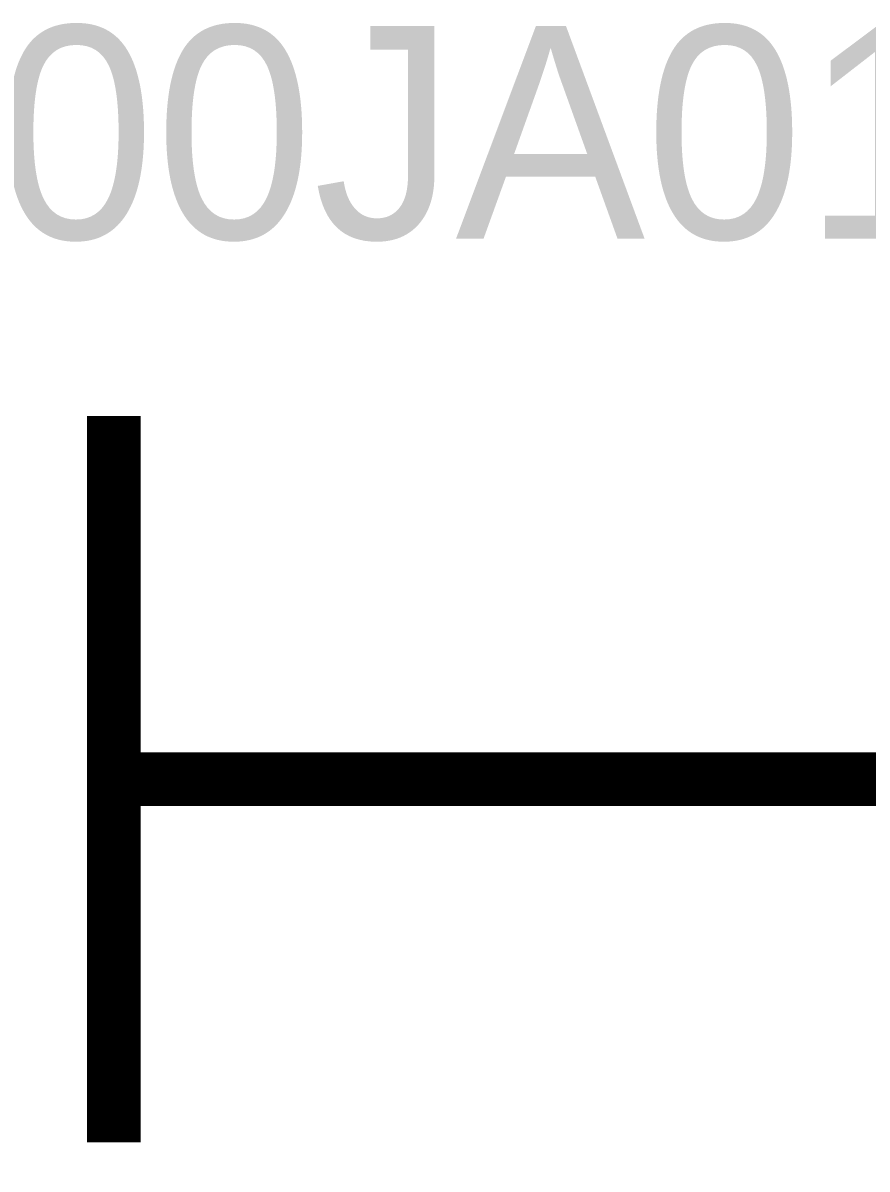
# Model space of a CAD drawing. Header units: inches. Extents: x 0 to 569, y 0 to 432.
# Drawn here: x 110.49 to 115.22, y 178.15 to 184.56 of the extents above; entities that cross this region are included whole.
import ezdxf

# ---------------------------------------------------------------- set-up
doc = ezdxf.new("R2010")
doc.units = ezdxf.units.IN
doc.layers.add('Sheet', color=255, linetype='Continuous')

msp = doc.modelspace()

# ---------------------------------------------------------------- linework, layer by layer
at = {"layer": 'Sheet'}
for points in [[(111.001, 182.3641, 0.2997, 0.2997, 0), (111.001, 178.2961, 0.2997, 0.2997, 0)], [(111.7699, 180.3301, 0.2997, 0.2997, 0), (111.001, 180.3301, 0.2997, 0.2997, 0)], [(111.7699, 180.3301, 0.2997, 0.2997, 0), (114.3, 180.3301, 0.2997, 0.2997, 0)], [(116.8425, 180.3301, 0.2997, 0.2997, 0), (114.3, 180.3301, 0.2997, 0.2997, 0)]]:
    msp.add_lwpolyline(points, format="xyseb", dxfattribs=at)

# ---------------------------------------------------------------- texts
msp.add_text('GRM1885C1H100JA01D', height=1.190625, dxfattribs=at).set_placement((99.0203, 183.3562))

doc.saveas('drawing.dxf')
